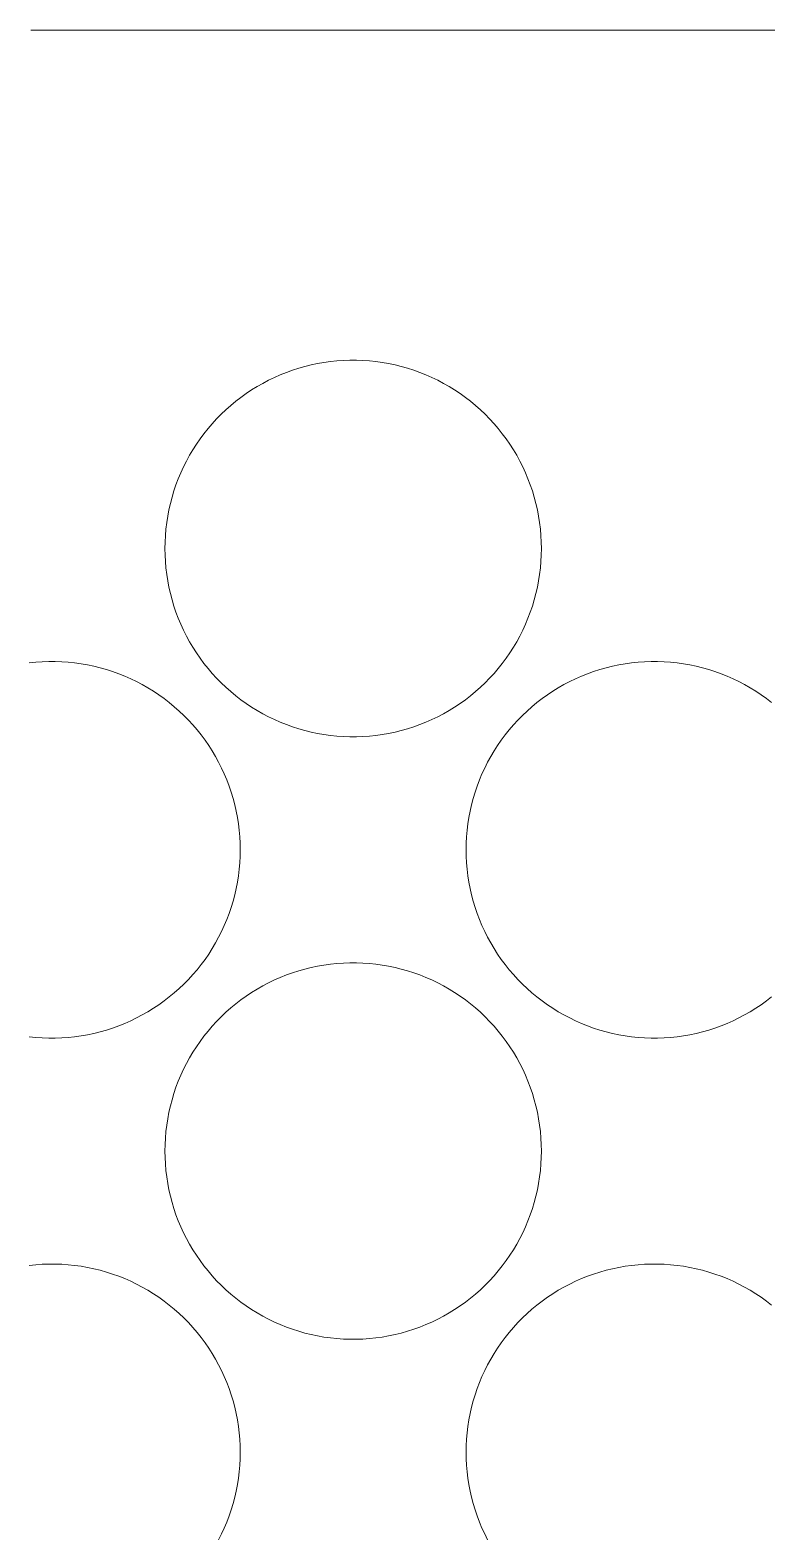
# Model space of a CAD drawing. Header units: millimetres. Extents: x 8434 to 10928, y 788 to 2545.
# Drawn here: x 8583.6 to 8608.1, y 887.5 to 937.5 of the extents above; entities that cross this region are included whole.
import ezdxf

# ---------------------------------------------------------------- set-up
doc = ezdxf.new("R2010")
doc.units = ezdxf.units.MM
doc.layers.add('ZANO_R', color=7, linetype='Continuous', lineweight=0)

msp = doc.modelspace()

# ---------------------------------------------------------------- linework, layer by layer
at = {"layer": 'ZANO_R'}
for p, q in [((8627.695, 937.541), (8583.631, 937.541)), ((8592.314, 926.25), (8592.519, 926.316)), ((8592.519, 926.316), (8592.727, 926.374)), ((8592.727, 926.374), (8592.936, 926.426)), ((8592.936, 926.426), (8593.148, 926.47)), ((8593.148, 926.47), (8593.36, 926.507)), ((8593.36, 926.507), (8593.574, 926.537)), ((8593.574, 926.537), (8593.788, 926.559)), ((8593.788, 926.559), (8594.004, 926.574)), ((8594.004, 926.574), (8594.219, 926.582)), ((8594.219, 926.582), (8594.435, 926.582)), ((8594.435, 926.582), (8594.651, 926.574)), ((8594.651, 926.574), (8594.866, 926.559)), ((8594.866, 926.559), (8595.081, 926.537)), ((8595.081, 926.537), (8595.294, 926.507)), ((8595.294, 926.507), (8595.507, 926.47)), ((8595.507, 926.47), (8595.718, 926.426)), ((8595.718, 926.426), (8595.927, 926.374)), ((8595.927, 926.374), (8596.135, 926.316)), ((8596.135, 926.316), (8596.34, 926.25)), ((8591.14, 925.709), (8591.328, 925.816)), ((8591.328, 925.816), (8591.519, 925.916)), ((8591.519, 925.916), (8591.713, 926.01)), ((8591.713, 926.01), (8591.91, 926.097)), ((8591.91, 926.097), (8592.111, 926.177)), ((8592.111, 926.177), (8592.314, 926.25)), ((8596.34, 926.25), (8596.543, 926.177)), ((8596.543, 926.177), (8596.744, 926.097)), ((8596.744, 926.097), (8596.941, 926.01)), ((8596.941, 926.01), (8597.136, 925.916)), ((8597.136, 925.916), (8597.327, 925.816)), ((8597.327, 925.816), (8597.514, 925.709)), ((8590.43, 925.219), (8590.601, 925.351)), ((8590.601, 925.351), (8590.777, 925.476)), ((8590.777, 925.476), (8590.956, 925.596)), ((8590.956, 925.596), (8591.14, 925.709)), ((8597.514, 925.709), (8597.698, 925.596)), ((8597.698, 925.596), (8597.878, 925.476)), ((8597.878, 925.476), (8598.053, 925.351)), ((8598.053, 925.351), (8598.224, 925.219)), ((8589.946, 924.79), (8590.103, 924.939)), ((8590.103, 924.939), (8590.264, 925.082)), ((8590.264, 925.082), (8590.43, 925.219)), ((8598.224, 925.219), (8598.39, 925.082)), ((8598.39, 925.082), (8598.552, 924.939)), ((8598.552, 924.939), (8598.708, 924.79)), ((8589.374, 924.145), (8589.509, 924.313)), ((8589.509, 924.313), (8589.649, 924.477)), ((8589.649, 924.477), (8589.795, 924.636)), ((8589.795, 924.636), (8589.946, 924.79)), ((8598.708, 924.79), (8598.86, 924.636)), ((8598.86, 924.636), (8599.005, 924.477)), ((8599.005, 924.477), (8599.146, 924.313)), ((8599.146, 924.313), (8599.28, 924.145)), ((8589.123, 923.794), (8589.246, 923.971)), ((8589.246, 923.971), (8589.374, 924.145)), ((8599.28, 924.145), (8599.409, 923.971)), ((8599.409, 923.971), (8599.531, 923.794)), ((8588.793, 923.237), (8588.897, 923.427)), ((8588.897, 923.427), (8589.007, 923.612)), ((8589.007, 923.612), (8589.123, 923.794)), ((8599.531, 923.794), (8599.648, 923.612)), ((8599.648, 923.612), (8599.758, 923.427)), ((8599.758, 923.427), (8599.861, 923.237)), ((8588.522, 922.65), (8588.606, 922.849)), ((8588.606, 922.849), (8588.696, 923.045)), ((8588.696, 923.045), (8588.793, 923.237)), ((8599.861, 923.237), (8599.958, 923.045)), ((8599.958, 923.045), (8600.048, 922.849)), ((8600.048, 922.849), (8600.132, 922.65)), ((8588.376, 922.244), (8588.446, 922.448)), ((8588.446, 922.448), (8588.522, 922.65)), ((8600.132, 922.65), (8600.208, 922.448)), ((8600.208, 922.448), (8600.278, 922.244)), ((8588.211, 921.618), (8588.259, 921.828)), ((8588.259, 921.828), (8588.314, 922.037)), ((8588.314, 922.037), (8588.376, 922.244)), ((8600.278, 922.244), (8600.34, 922.037)), ((8600.34, 922.037), (8600.396, 921.828)), ((8600.396, 921.828), (8600.444, 921.618)), ((8588.137, 921.193), (8588.17, 921.406)), ((8588.17, 921.406), (8588.211, 921.618)), ((8600.444, 921.618), (8600.484, 921.406)), ((8600.484, 921.406), (8600.518, 921.193)), ((8588.092, 920.764), (8588.111, 920.979)), ((8588.111, 920.979), (8588.137, 921.193)), ((8600.518, 921.193), (8600.544, 920.979)), ((8600.544, 920.979), (8600.562, 920.764)), ((8588.077, 920.333), (8588.081, 920.548)), ((8588.081, 920.117), (8588.077, 920.333)), ((8588.081, 920.548), (8588.092, 920.764)), ((8600.562, 920.764), (8600.573, 920.548)), ((8600.573, 920.548), (8600.577, 920.333)), ((8600.577, 920.333), (8600.573, 920.117)), ((8588.092, 919.902), (8588.081, 920.117)), ((8588.111, 919.687), (8588.092, 919.902)), ((8600.562, 919.902), (8600.544, 919.687)), ((8600.573, 920.117), (8600.562, 919.902)), ((8588.137, 919.472), (8588.111, 919.687)), ((8588.17, 919.259), (8588.137, 919.472)), ((8600.518, 919.472), (8600.484, 919.259)), ((8600.544, 919.687), (8600.518, 919.472)), ((8588.211, 919.047), (8588.17, 919.259)), ((8588.259, 918.837), (8588.211, 919.047)), ((8588.314, 918.628), (8588.259, 918.837)), ((8600.396, 918.837), (8600.34, 918.628)), ((8600.444, 919.047), (8600.396, 918.837)), ((8600.484, 919.259), (8600.444, 919.047)), ((8588.376, 918.422), (8588.314, 918.628)), ((8588.446, 918.218), (8588.376, 918.422)), ((8600.278, 918.422), (8600.208, 918.218)), ((8600.34, 918.628), (8600.278, 918.422)), ((8588.522, 918.016), (8588.446, 918.218)), ((8588.606, 917.817), (8588.522, 918.016)), ((8588.696, 917.621), (8588.606, 917.817)), ((8600.048, 917.817), (8599.958, 917.621)), ((8600.132, 918.016), (8600.048, 917.817)), ((8600.208, 918.218), (8600.132, 918.016)), ((8588.793, 917.428), (8588.696, 917.621)), ((8588.897, 917.239), (8588.793, 917.428)), ((8599.861, 917.428), (8599.758, 917.239)), ((8599.958, 917.621), (8599.861, 917.428)), ((8589.007, 917.053), (8588.897, 917.239)), ((8589.123, 916.872), (8589.007, 917.053)), ((8589.246, 916.694), (8589.123, 916.872)), ((8599.531, 916.872), (8599.409, 916.694)), ((8599.648, 917.053), (8599.531, 916.872)), ((8599.758, 917.239), (8599.648, 917.053)), ((8583.574, 916.537), (8583.788, 916.559)), ((8583.788, 916.559), (8584.004, 916.574)), ((8584.004, 916.574), (8584.219, 916.582)), ((8584.219, 916.582), (8584.435, 916.582)), ((8584.435, 916.582), (8584.651, 916.574)), ((8584.651, 916.574), (8584.866, 916.559)), ((8584.866, 916.559), (8585.081, 916.537)), ((8585.081, 916.537), (8585.294, 916.507)), ((8585.294, 916.507), (8585.507, 916.47)), ((8585.507, 916.47), (8585.718, 916.426)), ((8585.718, 916.426), (8585.927, 916.374)), ((8585.927, 916.374), (8586.135, 916.316)), ((8586.135, 916.316), (8586.34, 916.25)), ((8589.374, 916.521), (8589.246, 916.694)), ((8589.509, 916.352), (8589.374, 916.521)), ((8589.649, 916.188), (8589.509, 916.352)), ((8599.146, 916.352), (8599.005, 916.188)), ((8599.28, 916.521), (8599.146, 916.352)), ((8599.409, 916.694), (8599.28, 916.521)), ((8602.314, 916.25), (8602.519, 916.316)), ((8602.519, 916.316), (8602.727, 916.374)), ((8602.727, 916.374), (8602.936, 916.426)), ((8602.936, 916.426), (8603.148, 916.47)), ((8603.148, 916.47), (8603.36, 916.507)), ((8603.36, 916.507), (8603.574, 916.537)), ((8603.574, 916.537), (8603.788, 916.559)), ((8603.788, 916.559), (8604.004, 916.574)), ((8604.004, 916.574), (8604.219, 916.582)), ((8604.219, 916.582), (8604.435, 916.582)), ((8604.435, 916.582), (8604.651, 916.574)), ((8604.651, 916.574), (8604.866, 916.559)), ((8604.866, 916.559), (8605.081, 916.537)), ((8605.081, 916.537), (8605.294, 916.507)), ((8605.294, 916.507), (8605.507, 916.47)), ((8605.507, 916.47), (8605.718, 916.426)), ((8605.718, 916.426), (8605.927, 916.374)), ((8605.927, 916.374), (8606.135, 916.316)), ((8606.135, 916.316), (8606.34, 916.25)), ((8586.34, 916.25), (8586.543, 916.177)), ((8586.543, 916.177), (8586.744, 916.097)), ((8586.744, 916.097), (8586.941, 916.01)), ((8586.941, 916.01), (8587.136, 915.916)), ((8587.136, 915.916), (8587.327, 915.816)), ((8587.327, 915.816), (8587.514, 915.709)), ((8589.795, 916.029), (8589.649, 916.188)), ((8589.946, 915.875), (8589.795, 916.029)), ((8590.103, 915.727), (8589.946, 915.875)), ((8598.708, 915.875), (8598.552, 915.727)), ((8598.86, 916.029), (8598.708, 915.875)), ((8599.005, 916.188), (8598.86, 916.029)), ((8601.14, 915.709), (8601.328, 915.816)), ((8601.328, 915.816), (8601.519, 915.916)), ((8601.519, 915.916), (8601.713, 916.01)), ((8601.713, 916.01), (8601.91, 916.097)), ((8601.91, 916.097), (8602.111, 916.177)), ((8602.111, 916.177), (8602.314, 916.25)), ((8606.34, 916.25), (8606.543, 916.177)), ((8606.543, 916.177), (8606.744, 916.097)), ((8606.744, 916.097), (8606.941, 916.01)), ((8606.941, 916.01), (8607.136, 915.916)), ((8607.136, 915.916), (8607.327, 915.816)), ((8607.327, 915.816), (8607.514, 915.709)), ((8587.514, 915.709), (8587.698, 915.596)), ((8587.698, 915.596), (8587.878, 915.476)), ((8587.878, 915.476), (8588.053, 915.351)), ((8588.053, 915.351), (8588.224, 915.219)), ((8590.264, 915.584), (8590.103, 915.727)), ((8590.43, 915.446), (8590.264, 915.584)), ((8590.601, 915.315), (8590.43, 915.446)), ((8590.777, 915.189), (8590.601, 915.315)), ((8598.053, 915.315), (8597.878, 915.189)), ((8598.224, 915.446), (8598.053, 915.315)), ((8598.39, 915.584), (8598.224, 915.446)), ((8598.552, 915.727), (8598.39, 915.584)), ((8600.43, 915.219), (8600.601, 915.351)), ((8600.601, 915.351), (8600.777, 915.476)), ((8600.777, 915.476), (8600.956, 915.596)), ((8600.956, 915.596), (8601.14, 915.709)), ((8607.514, 915.709), (8607.698, 915.596)), ((8607.698, 915.596), (8607.878, 915.476)), ((8607.878, 915.476), (8608.053, 915.351)), ((8608.053, 915.351), (8608.224, 915.219)), ((8588.224, 915.219), (8588.39, 915.082)), ((8588.39, 915.082), (8588.552, 914.939)), ((8588.552, 914.939), (8588.708, 914.79)), ((8590.956, 915.07), (8590.777, 915.189)), ((8591.14, 914.956), (8590.956, 915.07)), ((8591.328, 914.85), (8591.14, 914.956)), ((8591.519, 914.749), (8591.328, 914.85)), ((8597.327, 914.85), (8597.136, 914.749)), ((8597.514, 914.956), (8597.327, 914.85)), ((8597.698, 915.07), (8597.514, 914.956)), ((8597.878, 915.189), (8597.698, 915.07)), ((8599.946, 914.79), (8600.103, 914.939)), ((8600.103, 914.939), (8600.264, 915.082)), ((8600.264, 915.082), (8600.43, 915.219)), ((8588.708, 914.79), (8588.86, 914.636)), ((8588.86, 914.636), (8589.005, 914.477)), ((8589.005, 914.477), (8589.146, 914.313)), ((8589.146, 914.313), (8589.28, 914.145)), ((8591.713, 914.656), (8591.519, 914.749)), ((8591.91, 914.569), (8591.713, 914.656)), ((8592.111, 914.489), (8591.91, 914.569)), ((8592.314, 914.416), (8592.111, 914.489)), ((8592.519, 914.35), (8592.314, 914.416)), ((8592.727, 914.291), (8592.519, 914.35)), ((8596.135, 914.35), (8595.927, 914.291)), ((8596.34, 914.416), (8596.135, 914.35)), ((8596.543, 914.489), (8596.34, 914.416)), ((8596.744, 914.569), (8596.543, 914.489)), ((8596.941, 914.656), (8596.744, 914.569)), ((8597.136, 914.749), (8596.941, 914.656)), ((8599.374, 914.145), (8599.509, 914.313)), ((8599.509, 914.313), (8599.649, 914.477)), ((8599.649, 914.477), (8599.795, 914.636)), ((8599.795, 914.636), (8599.946, 914.79)), ((8589.28, 914.145), (8589.409, 913.971)), ((8589.409, 913.971), (8589.531, 913.794)), ((8592.936, 914.239), (8592.727, 914.291)), ((8593.148, 914.195), (8592.936, 914.239)), ((8593.36, 914.158), (8593.148, 914.195)), ((8593.574, 914.128), (8593.36, 914.158)), ((8593.788, 914.106), (8593.574, 914.128)), ((8594.004, 914.091), (8593.788, 914.106)), ((8594.219, 914.084), (8594.004, 914.091)), ((8594.435, 914.084), (8594.219, 914.084)), ((8594.651, 914.091), (8594.435, 914.084)), ((8594.866, 914.106), (8594.651, 914.091)), ((8595.081, 914.128), (8594.866, 914.106)), ((8595.294, 914.158), (8595.081, 914.128)), ((8595.507, 914.195), (8595.294, 914.158)), ((8595.718, 914.239), (8595.507, 914.195)), ((8595.927, 914.291), (8595.718, 914.239)), ((8599.123, 913.794), (8599.246, 913.971)), ((8599.246, 913.971), (8599.374, 914.145)), ((8589.531, 913.794), (8589.648, 913.612)), ((8589.648, 913.612), (8589.758, 913.427)), ((8589.758, 913.427), (8589.861, 913.237)), ((8598.793, 913.237), (8598.897, 913.427)), ((8598.897, 913.427), (8599.007, 913.612)), ((8599.007, 913.612), (8599.123, 913.794)), ((8589.861, 913.237), (8589.958, 913.045)), ((8589.958, 913.045), (8590.048, 912.849)), ((8590.048, 912.849), (8590.132, 912.65)), ((8598.522, 912.65), (8598.606, 912.849)), ((8598.606, 912.849), (8598.696, 913.045)), ((8598.696, 913.045), (8598.793, 913.237)), ((8590.132, 912.65), (8590.208, 912.448)), ((8590.208, 912.448), (8590.278, 912.244)), ((8598.376, 912.244), (8598.446, 912.448)), ((8598.446, 912.448), (8598.522, 912.65)), ((8590.278, 912.244), (8590.34, 912.037)), ((8590.34, 912.037), (8590.396, 911.828)), ((8590.396, 911.828), (8590.444, 911.618)), ((8598.211, 911.618), (8598.259, 911.828)), ((8598.259, 911.828), (8598.314, 912.037)), ((8598.314, 912.037), (8598.376, 912.244)), ((8590.444, 911.618), (8590.484, 911.406)), ((8590.484, 911.406), (8590.518, 911.193)), ((8598.137, 911.193), (8598.17, 911.406)), ((8598.17, 911.406), (8598.211, 911.618)), ((8590.518, 911.193), (8590.544, 910.979)), ((8590.544, 910.979), (8590.562, 910.764)), ((8598.092, 910.764), (8598.111, 910.979)), ((8598.111, 910.979), (8598.137, 911.193)), ((8590.562, 910.764), (8590.573, 910.548)), ((8590.573, 910.548), (8590.577, 910.333)), ((8590.577, 910.333), (8590.573, 910.117)), ((8598.077, 910.333), (8598.081, 910.548)), ((8598.081, 910.117), (8598.077, 910.333)), ((8598.081, 910.548), (8598.092, 910.764)), ((8590.562, 909.902), (8590.544, 909.687)), ((8590.573, 910.117), (8590.562, 909.902)), ((8598.092, 909.902), (8598.081, 910.117)), ((8598.111, 909.687), (8598.092, 909.902)), ((8590.518, 909.472), (8590.484, 909.259)), ((8590.544, 909.687), (8590.518, 909.472)), ((8598.137, 909.472), (8598.111, 909.687)), ((8598.17, 909.259), (8598.137, 909.472)), ((8590.396, 908.837), (8590.34, 908.628)), ((8590.444, 909.047), (8590.396, 908.837)), ((8590.484, 909.259), (8590.444, 909.047)), ((8598.211, 909.047), (8598.17, 909.259)), ((8598.259, 908.837), (8598.211, 909.047)), ((8598.314, 908.628), (8598.259, 908.837)), ((8590.278, 908.422), (8590.208, 908.218)), ((8590.34, 908.628), (8590.278, 908.422)), ((8598.376, 908.422), (8598.314, 908.628)), ((8598.446, 908.218), (8598.376, 908.422)), ((8590.048, 907.817), (8589.958, 907.621)), ((8590.132, 908.016), (8590.048, 907.817)), ((8590.208, 908.218), (8590.132, 908.016)), ((8598.522, 908.016), (8598.446, 908.218)), ((8598.606, 907.817), (8598.522, 908.016)), ((8598.696, 907.621), (8598.606, 907.817)), ((8589.861, 907.428), (8589.758, 907.239)), ((8589.958, 907.621), (8589.861, 907.428)), ((8598.793, 907.428), (8598.696, 907.621)), ((8598.897, 907.239), (8598.793, 907.428)), ((8589.531, 906.872), (8589.409, 906.694)), ((8589.648, 907.053), (8589.531, 906.872)), ((8589.758, 907.239), (8589.648, 907.053)), ((8599.007, 907.053), (8598.897, 907.239)), ((8599.123, 906.872), (8599.007, 907.053)), ((8599.246, 906.694), (8599.123, 906.872)), ((8589.146, 906.352), (8589.005, 906.188)), ((8589.28, 906.521), (8589.146, 906.352)), ((8589.409, 906.694), (8589.28, 906.521)), ((8592.314, 906.25), (8592.519, 906.316)), ((8592.519, 906.316), (8592.727, 906.374)), ((8592.727, 906.374), (8592.936, 906.426)), ((8592.936, 906.426), (8593.148, 906.47)), ((8593.148, 906.47), (8593.36, 906.507)), ((8593.36, 906.507), (8593.574, 906.537)), ((8593.574, 906.537), (8593.788, 906.559)), ((8593.788, 906.559), (8594.004, 906.574)), ((8594.004, 906.574), (8594.219, 906.582)), ((8594.219, 906.582), (8594.435, 906.582)), ((8594.435, 906.582), (8594.651, 906.574)), ((8594.651, 906.574), (8594.866, 906.559)), ((8594.866, 906.559), (8595.081, 906.537)), ((8595.081, 906.537), (8595.294, 906.507)), ((8595.294, 906.507), (8595.507, 906.47)), ((8595.507, 906.47), (8595.718, 906.426)), ((8595.718, 906.426), (8595.927, 906.374)), ((8595.927, 906.374), (8596.135, 906.316)), ((8596.135, 906.316), (8596.34, 906.25)), ((8599.374, 906.521), (8599.246, 906.694)), ((8599.509, 906.352), (8599.374, 906.521)), ((8599.649, 906.188), (8599.509, 906.352)), ((8588.708, 905.875), (8588.552, 905.727)), ((8588.86, 906.029), (8588.708, 905.875)), ((8589.005, 906.188), (8588.86, 906.029)), ((8591.14, 905.709), (8591.328, 905.816)), ((8591.328, 905.816), (8591.519, 905.916)), ((8591.519, 905.916), (8591.713, 906.01)), ((8591.713, 906.01), (8591.91, 906.097)), ((8591.91, 906.097), (8592.111, 906.177)), ((8592.111, 906.177), (8592.314, 906.25)), ((8596.34, 906.25), (8596.543, 906.177)), ((8596.543, 906.177), (8596.744, 906.097)), ((8596.744, 906.097), (8596.941, 906.01)), ((8596.941, 906.01), (8597.136, 905.916)), ((8597.136, 905.916), (8597.327, 905.816)), ((8597.327, 905.816), (8597.514, 905.709)), ((8599.795, 906.029), (8599.649, 906.188)), ((8599.946, 905.875), (8599.795, 906.029)), ((8600.103, 905.727), (8599.946, 905.875)), ((8588.053, 905.315), (8587.878, 905.189)), ((8588.224, 905.446), (8588.053, 905.315)), ((8588.39, 905.584), (8588.224, 905.446)), ((8588.552, 905.727), (8588.39, 905.584)), ((8590.43, 905.219), (8590.601, 905.351)), ((8590.601, 905.351), (8590.777, 905.476)), ((8590.777, 905.476), (8590.956, 905.596)), ((8590.956, 905.596), (8591.14, 905.709)), ((8597.514, 905.709), (8597.698, 905.596)), ((8597.698, 905.596), (8597.878, 905.476)), ((8597.878, 905.476), (8598.053, 905.351)), ((8598.053, 905.351), (8598.224, 905.219)), ((8600.264, 905.584), (8600.103, 905.727)), ((8600.43, 905.446), (8600.264, 905.584)), ((8600.601, 905.315), (8600.43, 905.446)), ((8600.777, 905.189), (8600.601, 905.315)), ((8608.053, 905.315), (8607.878, 905.189)), ((8608.224, 905.446), (8608.053, 905.315)), ((8587.327, 904.85), (8587.136, 904.749)), ((8587.514, 904.956), (8587.327, 904.85)), ((8587.698, 905.07), (8587.514, 904.956)), ((8587.878, 905.189), (8587.698, 905.07)), ((8589.946, 904.79), (8590.103, 904.939)), ((8590.103, 904.939), (8590.264, 905.082)), ((8590.264, 905.082), (8590.43, 905.219)), ((8598.224, 905.219), (8598.39, 905.082)), ((8598.39, 905.082), (8598.552, 904.939)), ((8598.552, 904.939), (8598.708, 904.79)), ((8600.956, 905.07), (8600.777, 905.189)), ((8601.14, 904.956), (8600.956, 905.07)), ((8601.328, 904.85), (8601.14, 904.956)), ((8601.519, 904.749), (8601.328, 904.85)), ((8607.327, 904.85), (8607.136, 904.749)), ((8607.514, 904.956), (8607.327, 904.85)), ((8607.698, 905.07), (8607.514, 904.956)), ((8607.878, 905.189), (8607.698, 905.07)), ((8586.135, 904.35), (8585.927, 904.291)), ((8586.34, 904.416), (8586.135, 904.35)), ((8586.543, 904.489), (8586.34, 904.416)), ((8586.744, 904.569), (8586.543, 904.489)), ((8586.941, 904.656), (8586.744, 904.569)), ((8587.136, 904.749), (8586.941, 904.656)), ((8589.374, 904.145), (8589.509, 904.313)), ((8589.509, 904.313), (8589.649, 904.477)), ((8589.649, 904.477), (8589.795, 904.636)), ((8589.795, 904.636), (8589.946, 904.79)), ((8598.708, 904.79), (8598.86, 904.636)), ((8598.86, 904.636), (8599.005, 904.477)), ((8599.005, 904.477), (8599.146, 904.313)), ((8599.146, 904.313), (8599.28, 904.145)), ((8601.713, 904.656), (8601.519, 904.749)), ((8601.91, 904.569), (8601.713, 904.656)), ((8602.111, 904.489), (8601.91, 904.569)), ((8602.314, 904.416), (8602.111, 904.489)), ((8602.519, 904.35), (8602.314, 904.416)), ((8602.727, 904.291), (8602.519, 904.35)), ((8606.135, 904.35), (8605.927, 904.291)), ((8606.34, 904.416), (8606.135, 904.35)), ((8606.543, 904.489), (8606.34, 904.416)), ((8606.744, 904.569), (8606.543, 904.489)), ((8606.941, 904.656), (8606.744, 904.569)), ((8607.136, 904.749), (8606.941, 904.656)), ((8583.788, 904.106), (8583.574, 904.128)), ((8584.004, 904.091), (8583.788, 904.106)), ((8584.219, 904.084), (8584.004, 904.091)), ((8584.435, 904.084), (8584.219, 904.084)), ((8584.651, 904.091), (8584.435, 904.084)), ((8584.866, 904.106), (8584.651, 904.091)), ((8585.081, 904.128), (8584.866, 904.106)), ((8585.294, 904.158), (8585.081, 904.128)), ((8585.507, 904.195), (8585.294, 904.158)), ((8585.718, 904.239), (8585.507, 904.195)), ((8585.927, 904.291), (8585.718, 904.239)), ((8589.123, 903.794), (8589.246, 903.971)), ((8589.246, 903.971), (8589.374, 904.145)), ((8599.28, 904.145), (8599.409, 903.971)), ((8599.409, 903.971), (8599.531, 903.794)), ((8602.936, 904.239), (8602.727, 904.291)), ((8603.148, 904.195), (8602.936, 904.239)), ((8603.36, 904.158), (8603.148, 904.195)), ((8603.574, 904.128), (8603.36, 904.158)), ((8603.788, 904.106), (8603.574, 904.128)), ((8604.004, 904.091), (8603.788, 904.106)), ((8604.219, 904.084), (8604.004, 904.091)), ((8604.435, 904.084), (8604.219, 904.084)), ((8604.651, 904.091), (8604.435, 904.084)), ((8604.866, 904.106), (8604.651, 904.091)), ((8605.081, 904.128), (8604.866, 904.106)), ((8605.294, 904.158), (8605.081, 904.128)), ((8605.507, 904.195), (8605.294, 904.158)), ((8605.718, 904.239), (8605.507, 904.195)), ((8605.927, 904.291), (8605.718, 904.239)), ((8588.793, 903.237), (8588.897, 903.427)), ((8588.897, 903.427), (8589.007, 903.612)), ((8589.007, 903.612), (8589.123, 903.794)), ((8599.531, 903.794), (8599.648, 903.612)), ((8599.648, 903.612), (8599.758, 903.427)), ((8599.758, 903.427), (8599.861, 903.237)), ((8588.522, 902.65), (8588.606, 902.849)), ((8588.606, 902.849), (8588.696, 903.045)), ((8588.696, 903.045), (8588.793, 903.237)), ((8599.861, 903.237), (8599.958, 903.045)), ((8599.958, 903.045), (8600.048, 902.849)), ((8600.048, 902.849), (8600.132, 902.65)), ((8588.376, 902.244), (8588.446, 902.448)), ((8588.446, 902.448), (8588.522, 902.65)), ((8600.132, 902.65), (8600.208, 902.448)), ((8600.208, 902.448), (8600.278, 902.244)), ((8588.211, 901.618), (8588.259, 901.828)), ((8588.259, 901.828), (8588.314, 902.037)), ((8588.314, 902.037), (8588.376, 902.244)), ((8600.278, 902.244), (8600.34, 902.037)), ((8600.34, 902.037), (8600.396, 901.828)), ((8600.396, 901.828), (8600.444, 901.618)), ((8588.137, 901.193), (8588.17, 901.406)), ((8588.17, 901.406), (8588.211, 901.618)), ((8600.444, 901.618), (8600.484, 901.406)), ((8600.484, 901.406), (8600.518, 901.193)), ((8588.092, 900.764), (8588.111, 900.979)), ((8588.111, 900.979), (8588.137, 901.193)), ((8600.518, 901.193), (8600.544, 900.979)), ((8600.544, 900.979), (8600.562, 900.764)), ((8588.077, 900.333), (8588.081, 900.548)), ((8588.081, 900.117), (8588.077, 900.333)), ((8588.081, 900.548), (8588.092, 900.764)), ((8600.562, 900.764), (8600.573, 900.548)), ((8600.573, 900.548), (8600.577, 900.333)), ((8600.577, 900.333), (8600.573, 900.117)), ((8588.092, 899.902), (8588.081, 900.117)), ((8588.111, 899.687), (8588.092, 899.902)), ((8600.562, 899.902), (8600.544, 899.687)), ((8600.573, 900.117), (8600.562, 899.902)), ((8588.137, 899.472), (8588.111, 899.687)), ((8588.17, 899.259), (8588.137, 899.472)), ((8600.518, 899.472), (8600.484, 899.259)), ((8600.544, 899.687), (8600.518, 899.472)), ((8588.211, 899.047), (8588.17, 899.259)), ((8588.259, 898.837), (8588.211, 899.047)), ((8588.314, 898.628), (8588.259, 898.837)), ((8600.396, 898.837), (8600.34, 898.628)), ((8600.444, 899.047), (8600.396, 898.837)), ((8600.484, 899.259), (8600.444, 899.047)), ((8588.376, 898.422), (8588.314, 898.628)), ((8588.446, 898.218), (8588.376, 898.422)), ((8600.278, 898.422), (8600.208, 898.218)), ((8600.34, 898.628), (8600.278, 898.422)), ((8588.522, 898.016), (8588.446, 898.218)), ((8588.606, 897.817), (8588.522, 898.016)), ((8588.696, 897.621), (8588.606, 897.817)), ((8600.048, 897.817), (8599.958, 897.621)), ((8600.132, 898.016), (8600.048, 897.817)), ((8600.208, 898.218), (8600.132, 898.016)), ((8588.793, 897.428), (8588.696, 897.621)), ((8588.897, 897.239), (8588.793, 897.428)), ((8599.861, 897.428), (8599.758, 897.239)), ((8599.958, 897.621), (8599.861, 897.428)), ((8589.007, 897.053), (8588.897, 897.239)), ((8589.123, 896.872), (8589.007, 897.053)), ((8589.246, 896.694), (8589.123, 896.872)), ((8599.531, 896.872), (8599.409, 896.694)), ((8599.648, 897.053), (8599.531, 896.872)), ((8599.758, 897.239), (8599.648, 897.053)), ((8583.574, 896.537), (8583.788, 896.559)), ((8583.788, 896.559), (8584.004, 896.574)), ((8584.004, 896.574), (8584.219, 896.582)), ((8584.219, 896.582), (8584.435, 896.582)), ((8584.435, 896.582), (8584.651, 896.574)), ((8584.651, 896.574), (8584.866, 896.559)), ((8584.866, 896.559), (8585.081, 896.537)), ((8585.081, 896.537), (8585.294, 896.507)), ((8585.294, 896.507), (8585.507, 896.47)), ((8585.507, 896.47), (8585.718, 896.426)), ((8585.718, 896.426), (8585.927, 896.374)), ((8585.927, 896.374), (8586.135, 896.316)), ((8586.135, 896.316), (8586.34, 896.25)), ((8589.374, 896.521), (8589.246, 896.694)), ((8589.509, 896.352), (8589.374, 896.521)), ((8589.649, 896.188), (8589.509, 896.352)), ((8599.146, 896.352), (8599.005, 896.188)), ((8599.28, 896.521), (8599.146, 896.352)), ((8599.409, 896.694), (8599.28, 896.521)), ((8602.314, 896.25), (8602.519, 896.316)), ((8602.519, 896.316), (8602.727, 896.374)), ((8602.727, 896.374), (8602.936, 896.426)), ((8602.936, 896.426), (8603.148, 896.47)), ((8603.148, 896.47), (8603.36, 896.507)), ((8603.36, 896.507), (8603.574, 896.537)), ((8603.574, 896.537), (8603.788, 896.559)), ((8603.788, 896.559), (8604.004, 896.574)), ((8604.004, 896.574), (8604.219, 896.582)), ((8604.219, 896.582), (8604.435, 896.582)), ((8604.435, 896.582), (8604.651, 896.574)), ((8604.651, 896.574), (8604.866, 896.559)), ((8604.866, 896.559), (8605.081, 896.537)), ((8605.081, 896.537), (8605.294, 896.507)), ((8605.294, 896.507), (8605.507, 896.47)), ((8605.507, 896.47), (8605.718, 896.426)), ((8605.718, 896.426), (8605.927, 896.374)), ((8605.927, 896.374), (8606.135, 896.316)), ((8606.135, 896.316), (8606.34, 896.25)), ((8586.34, 896.25), (8586.543, 896.177)), ((8586.543, 896.177), (8586.744, 896.097)), ((8586.744, 896.097), (8586.941, 896.01)), ((8586.941, 896.01), (8587.136, 895.916)), ((8587.136, 895.916), (8587.327, 895.816)), ((8587.327, 895.816), (8587.514, 895.709)), ((8589.795, 896.029), (8589.649, 896.188)), ((8589.946, 895.875), (8589.795, 896.029)), ((8590.103, 895.727), (8589.946, 895.875)), ((8598.708, 895.875), (8598.552, 895.727)), ((8598.86, 896.029), (8598.708, 895.875)), ((8599.005, 896.188), (8598.86, 896.029)), ((8601.14, 895.709), (8601.328, 895.816)), ((8601.328, 895.816), (8601.519, 895.916)), ((8601.519, 895.916), (8601.713, 896.01)), ((8601.713, 896.01), (8601.91, 896.097)), ((8601.91, 896.097), (8602.111, 896.177)), ((8602.111, 896.177), (8602.314, 896.25)), ((8606.34, 896.25), (8606.543, 896.177)), ((8606.543, 896.177), (8606.744, 896.097)), ((8606.744, 896.097), (8606.941, 896.01)), ((8606.941, 896.01), (8607.136, 895.916)), ((8607.136, 895.916), (8607.327, 895.816)), ((8607.327, 895.816), (8607.514, 895.709)), ((8587.514, 895.709), (8587.698, 895.596)), ((8587.698, 895.596), (8587.878, 895.476)), ((8587.878, 895.476), (8588.053, 895.351)), ((8588.053, 895.351), (8588.224, 895.219)), ((8590.264, 895.584), (8590.103, 895.727)), ((8590.43, 895.446), (8590.264, 895.584)), ((8590.601, 895.315), (8590.43, 895.446)), ((8590.777, 895.189), (8590.601, 895.315)), ((8598.053, 895.315), (8597.878, 895.189)), ((8598.224, 895.446), (8598.053, 895.315)), ((8598.39, 895.584), (8598.224, 895.446)), ((8598.552, 895.727), (8598.39, 895.584)), ((8600.43, 895.219), (8600.601, 895.351)), ((8600.601, 895.351), (8600.777, 895.476)), ((8600.777, 895.476), (8600.956, 895.596)), ((8600.956, 895.596), (8601.14, 895.709)), ((8607.514, 895.709), (8607.698, 895.596)), ((8607.698, 895.596), (8607.878, 895.476)), ((8607.878, 895.476), (8608.053, 895.351)), ((8608.053, 895.351), (8608.224, 895.219)), ((8588.224, 895.219), (8588.39, 895.082)), ((8588.39, 895.082), (8588.552, 894.939)), ((8588.552, 894.939), (8588.708, 894.79)), ((8590.956, 895.07), (8590.777, 895.189)), ((8591.14, 894.956), (8590.956, 895.07)), ((8591.328, 894.85), (8591.14, 894.956)), ((8591.519, 894.749), (8591.328, 894.85)), ((8597.327, 894.85), (8597.136, 894.749)), ((8597.514, 894.956), (8597.327, 894.85)), ((8597.698, 895.07), (8597.514, 894.956)), ((8597.878, 895.189), (8597.698, 895.07)), ((8599.946, 894.79), (8600.103, 894.939)), ((8600.103, 894.939), (8600.264, 895.082)), ((8600.264, 895.082), (8600.43, 895.219)), ((8588.708, 894.79), (8588.86, 894.636)), ((8588.86, 894.636), (8589.005, 894.477)), ((8589.005, 894.477), (8589.146, 894.313)), ((8589.146, 894.313), (8589.28, 894.145)), ((8591.713, 894.656), (8591.519, 894.749)), ((8591.91, 894.569), (8591.713, 894.656)), ((8592.111, 894.489), (8591.91, 894.569)), ((8592.314, 894.416), (8592.111, 894.489)), ((8592.519, 894.35), (8592.314, 894.416)), ((8592.727, 894.291), (8592.519, 894.35)), ((8596.135, 894.35), (8595.927, 894.291)), ((8596.34, 894.416), (8596.135, 894.35)), ((8596.543, 894.489), (8596.34, 894.416)), ((8596.744, 894.569), (8596.543, 894.489)), ((8596.941, 894.656), (8596.744, 894.569)), ((8597.136, 894.749), (8596.941, 894.656)), ((8599.374, 894.145), (8599.509, 894.313)), ((8599.509, 894.313), (8599.649, 894.477)), ((8599.649, 894.477), (8599.795, 894.636)), ((8599.795, 894.636), (8599.946, 894.79)), ((8589.28, 894.145), (8589.409, 893.971)), ((8589.409, 893.971), (8589.531, 893.794)), ((8589.531, 893.794), (8589.648, 893.612)), ((8592.936, 894.239), (8592.727, 894.291)), ((8593.148, 894.195), (8592.936, 894.239)), ((8593.36, 894.158), (8593.148, 894.195)), ((8593.574, 894.128), (8593.36, 894.158)), ((8593.788, 894.106), (8593.574, 894.128)), ((8594.004, 894.091), (8593.788, 894.106)), ((8594.219, 894.084), (8594.004, 894.091)), ((8594.435, 894.084), (8594.219, 894.084)), ((8594.651, 894.091), (8594.435, 894.084)), ((8594.866, 894.106), (8594.651, 894.091)), ((8595.081, 894.128), (8594.866, 894.106)), ((8595.294, 894.158), (8595.081, 894.128)), ((8595.507, 894.195), (8595.294, 894.158)), ((8595.718, 894.239), (8595.507, 894.195)), ((8595.927, 894.291), (8595.718, 894.239)), ((8599.007, 893.612), (8599.123, 893.794)), ((8599.123, 893.794), (8599.246, 893.971)), ((8599.246, 893.971), (8599.374, 894.145)), ((8589.648, 893.612), (8589.758, 893.427)), ((8589.758, 893.427), (8589.861, 893.237)), ((8598.793, 893.237), (8598.897, 893.427)), ((8598.897, 893.427), (8599.007, 893.612)), ((8589.861, 893.237), (8589.958, 893.045)), ((8589.958, 893.045), (8590.048, 892.849)), ((8590.048, 892.849), (8590.132, 892.65)), ((8598.522, 892.65), (8598.606, 892.849)), ((8598.606, 892.849), (8598.696, 893.045)), ((8598.696, 893.045), (8598.793, 893.237)), ((8590.132, 892.65), (8590.208, 892.448)), ((8590.208, 892.448), (8590.278, 892.244)), ((8598.376, 892.244), (8598.446, 892.448)), ((8598.446, 892.448), (8598.522, 892.65)), ((8590.278, 892.244), (8590.34, 892.037)), ((8590.34, 892.037), (8590.396, 891.828)), ((8590.396, 891.828), (8590.444, 891.618)), ((8598.211, 891.618), (8598.259, 891.828)), ((8598.259, 891.828), (8598.314, 892.037)), ((8598.314, 892.037), (8598.376, 892.244)), ((8590.444, 891.618), (8590.484, 891.406)), ((8590.484, 891.406), (8590.518, 891.193)), ((8598.137, 891.193), (8598.17, 891.406)), ((8598.17, 891.406), (8598.211, 891.618)), ((8590.518, 891.193), (8590.544, 890.979)), ((8590.544, 890.979), (8590.562, 890.764)), ((8598.092, 890.764), (8598.111, 890.979)), ((8598.111, 890.979), (8598.137, 891.193)), ((8590.562, 890.764), (8590.573, 890.548)), ((8590.573, 890.548), (8590.577, 890.333)), ((8590.577, 890.333), (8590.573, 890.117)), ((8598.077, 890.333), (8598.081, 890.548)), ((8598.081, 890.117), (8598.077, 890.333)), ((8598.081, 890.548), (8598.092, 890.764)), ((8590.562, 889.902), (8590.544, 889.687)), ((8590.573, 890.117), (8590.562, 889.902)), ((8598.092, 889.902), (8598.081, 890.117)), ((8598.111, 889.687), (8598.092, 889.902)), ((8590.518, 889.472), (8590.484, 889.259)), ((8590.544, 889.687), (8590.518, 889.472)), ((8598.137, 889.472), (8598.111, 889.687)), ((8598.17, 889.259), (8598.137, 889.472)), ((8590.396, 888.837), (8590.34, 888.628)), ((8590.444, 889.047), (8590.396, 888.837)), ((8590.484, 889.259), (8590.444, 889.047)), ((8598.211, 889.047), (8598.17, 889.259)), ((8598.259, 888.837), (8598.211, 889.047)), ((8598.314, 888.628), (8598.259, 888.837)), ((8590.278, 888.422), (8590.208, 888.218)), ((8590.34, 888.628), (8590.278, 888.422)), ((8598.376, 888.422), (8598.314, 888.628)), ((8598.446, 888.218), (8598.376, 888.422)), ((8590.048, 887.817), (8589.958, 887.621)), ((8590.132, 888.016), (8590.048, 887.817)), ((8590.208, 888.218), (8590.132, 888.016)), ((8598.522, 888.016), (8598.446, 888.218)), ((8598.606, 887.817), (8598.522, 888.016)), ((8598.696, 887.621), (8598.606, 887.817)), ((8589.958, 887.621), (8589.861, 887.428)), ((8598.793, 887.428), (8598.696, 887.621))]:
    msp.add_line(p, q, dxfattribs=at)

doc.saveas('drawing.dxf')
